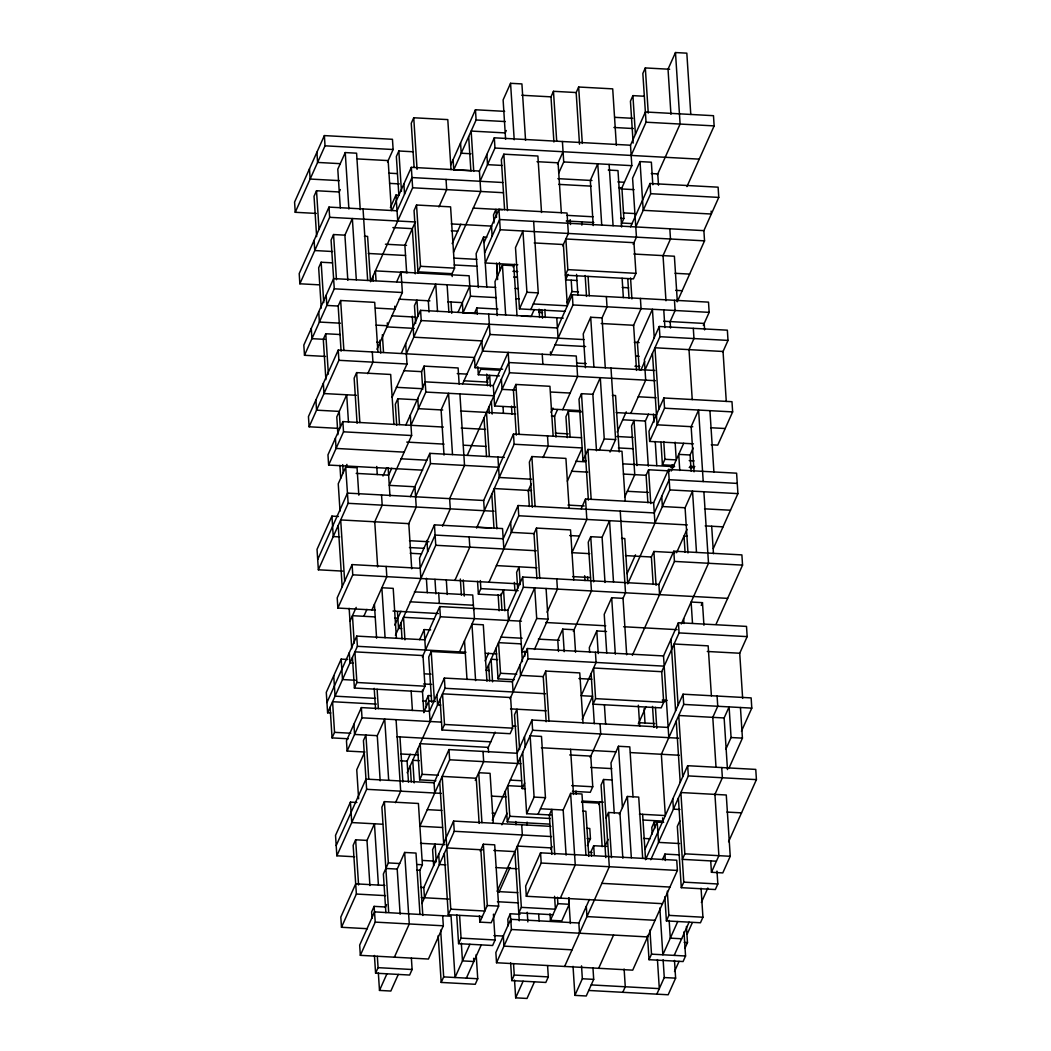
<?xml version="1.0" encoding="UTF-8"?>
<svg xmlns="http://www.w3.org/2000/svg" width="1051" height="1051" viewBox="0 0 1051 1051"><rect width="100%" height="100%" fill="white"/><g stroke="black" fill="none" stroke-linecap="round" stroke-linejoin="round"><path stroke-width="1.5" d="M387.543 161.972L393.127 149.518L392.457 139.297L324.365 135.592L294.582 202.068L295.239 212.289L316.312 213.432M295.239 212.289L325.035 145.813L324.365 135.592M339.21 191.978L316.522 190.743L314.039 196.287L316.64 236.606M360.243 209.648L356.591 153.196L345.24 152.579L337.791 169.198L340.301 207.914M502.772 182.506L411.979 177.566L397.081 210.804L328.989 207.1L299.207 273.575L299.863 283.783L319.32 284.847M339 192.464L340.301 189.574M299.863 283.783L329.646 217.307L328.989 207.1M332.497 262.855L321.146 262.238L318.663 267.782L321.264 308.101M356.315 279.829L352.348 218.542L344.899 235.161L333.548 234.544L331.078 240.088L334.271 288.815L304.488 355.291L325.56 356.434M413.437 151.791L398.841 150.989L396.358 156.533L398.868 195.236M451.024 169.605L447.792 119.604L413.739 117.765L411.256 123.295L414.081 166.846M340.353 334.533L325.771 333.745L323.288 339.289L325.889 379.608M341.102 351.205L338.172 306.051L340.655 300.507L374.708 302.36L377.94 352.361M390.381 207.533L395.964 195.066L399.209 195.236M392.076 210.279L411.322 167.345L479.414 171.05L494.312 137.812L630.495 145.222L645.393 111.984L713.484 115.689L714.141 125.897L686.947 186.592M502.654 369.216L475.091 367.719L474.421 357.498L338.238 350.101L308.455 416.577L309.112 426.785L338.291 428.374M411.322 167.345L412.636 187.774L370.543 281.707L367.6 236.396L364.355 236.225M309.112 426.785L338.895 360.309L338.238 350.101M416.538 205.011L420.505 266.297L418.022 271.841L452.075 273.694L454.558 268.15L450.59 206.863L416.538 205.011L414.055 210.555L418.048 273.115M414.817 223.114L404.885 245.264L406.658 272.682M396.7 281.786L401.048 272.091L469.14 275.782L470.467 296.211L463.018 312.83L475.985 313.54M393.915 424.473L390.683 374.471L356.631 372.619L354.148 378.163L357.077 423.317M450.629 165.165L475.446 109.764L504.638 111.353M471.61 170.801L453.769 169.828L476.116 119.985L475.446 109.764M438.924 206.968L446.688 189.627L446.031 179.419M443.377 427.061L342.862 421.596L327.965 454.833L328.635 465.054L422.66 470.165M376.928 349.3L402.375 292.52L401.048 272.091M367.771 373.722L372.947 362.161L372.29 351.954M328.635 465.054L343.519 431.816L342.862 421.596M525.566 140.374L521.913 83.922L510.563 83.305L503.114 99.924L505.61 139.363M346.948 464.384L338.251 483.762L340.025 511.18M401.324 353.281L420.571 310.347L563.244 318.111M452.153 243.582L460.837 224.191M480.071 181.271L494.968 148.033L494.312 137.812M338.422 516.475L331.932 516.12L317.034 549.358L318.361 569.787L342.679 571.113M504.979 133.398L506.28 130.508M406.33 353.806L421.228 320.568L420.571 310.347M453.533 252.174L480.741 191.479L479.414 171.05M317.704 559.566L347.487 493.103L483.67 500.499L513.466 434.037L581.558 437.728M392.102 397.252L407 364.014L405.673 343.585M541.528 212.486L537.889 156.034L503.836 154.182L501.353 159.726L504.585 209.727M318.361 569.787L348.144 503.311L345.7 467.143L357.051 467.761L358.825 495.179M417.273 399.787L397.817 398.736L395.347 404.267L396.7 425.235M422.725 389.395L421.582 371.647L424.065 366.116L458.118 367.968L459.156 384.088M486.823 237.211L483.578 237.027L476.129 253.646L478.323 287.514M484.038 242.558L498.936 209.32L567.028 213.025L568.355 233.453L562.758 245.908M553.916 142.003L550.987 96.85L553.47 91.306L576.171 92.541L578.654 87.01L612.707 88.862L616.359 145.301M382.984 476.024L386.715 467.708M405.949 424.775L425.195 381.855L493.287 385.559L508.185 352.321L509.499 372.75L494.601 405.988L515.686 407.131M458.013 312.318L469.81 286.003M484.695 252.766L499.593 219.528L703.881 230.642L718.766 197.404L718.109 187.183L650.017 183.491L630.587 226.832M391.721 468.234L388.62 475.157L356.184 473.397M410.954 425.3L425.852 392.062L424.065 366.116M498.936 209.32L500.25 229.749L485.365 262.986L517.788 264.747M737.263 483.407L669.172 479.703L654.274 512.941L518.09 505.531L503.193 538.769L435.101 535.064L420.203 568.302L352.111 564.597L337.213 597.835L337.87 608.056L375.168 610.079M410.297 415.092L411.624 435.521L389.277 485.365L415.211 486.784M374.419 522.505L382.196 505.163L381.539 494.955M337.87 608.056L352.768 574.818L352.111 564.597M474.369 313.448L476.852 307.917L497.924 309.06M517.013 315.694L513.781 265.693L502.431 265.075L494.982 281.694L497.176 315.563M349.983 621.233L356.184 607.373M557.477 164.192L563.06 151.738M513.164 267.085L514.399 264.313M410.389 496.703L429.82 453.349L504.388 457.408M462.637 383.812L489.319 324.273M558.764 173.021L563.73 161.946L562.403 141.517M347.671 659.476L341.181 659.122L326.283 692.359L327.61 712.788L330.842 712.959M415.579 496.808L430.476 463.57L429.82 453.349M475.091 367.719L489.989 334.481L488.662 314.052M363.817 616.306L366.917 609.383M326.94 702.567L356.736 636.105L424.827 639.809L439.725 606.572L507.817 610.263L522.715 577.038L658.898 584.435L673.796 551.197L741.888 554.902L742.545 565.123L715.994 624.373M408.471 524.357L416.235 507.016L414.922 486.587M371.923 609.895L386.821 576.671L386.164 566.45M499.409 375.89L478.323 374.734L480.806 369.203L500.263 370.254M327.61 712.788L357.393 646.312L356.736 636.105M487.191 380.896L489.674 375.352L490.41 386.65M519.47 308.889L526.919 292.27L522.951 230.984L515.502 247.602L519.47 308.889L564.86 311.346M348.288 738.774L332.063 737.894L334.546 732.35L332.576 701.713L376.35 704.091M354.41 688.037L356.893 682.493L354.91 651.856L423.001 655.561L424.985 686.198L422.502 691.742L354.41 688.037L352.427 657.387M503.849 548.977L502.536 528.561L434.444 524.856L419.546 558.094L420.86 578.523M530.821 309.506L538.27 292.887L533.645 221.38M467.261 455.319L508.842 362.529L654.76 370.464M534.21 309.611L531.11 316.535L521.388 316.009M394.756 625.082L400.97 611.235M644.263 96.245L632.912 95.628L630.442 101.172L633.149 143.107M669.645 69.261L645.327 67.934L642.844 73.478L646.05 122.205L631.152 155.43M742.65 698.403L739.72 653.236L747.169 636.617L746.512 626.409L678.42 622.704L663.523 655.942L527.339 648.533L512.441 681.771L444.35 678.066L429.452 711.304L361.36 707.599L346.462 740.837L347.119 751.058L364.96 752.017M442.524 526.209L450.288 508.868L449.631 498.647L464.529 465.422L459.904 393.915M542.566 312.659L539.321 312.475L540.556 309.717M395.426 635.29L435.758 545.285L434.444 524.856M347.119 751.058L362.017 717.82L361.36 707.599M553.168 436.283L549.936 386.295L515.883 384.443L513.4 389.987L516.317 435.14M567.842 269.634L565.359 275.165L633.464 278.87L635.947 273.339L633.963 242.689L565.872 238.984L567.842 269.634L635.947 273.339M568.039 274.324L565.556 279.868L576.907 280.472M690.783 114.454L686.828 53.167L675.478 52.55L668.029 69.169L670.945 114.323M364.198 753.147L356.749 769.766L358.627 798.799M566.975 302.635L571.941 291.561L571.218 280.262M703.329 325.363L709.162 312.357L708.505 302.136L572.309 294.74L557.411 327.965L421.228 320.568M621.272 189.193L631.822 165.651L630.495 145.222M419.638 639.704L424.17 629.588L430.647 629.943M380.186 780.827L377.27 735.674L384.719 719.055L388.686 780.341M572.309 294.74L572.966 304.948L550.632 354.804L550.435 351.888M356.906 802.478L350.43 802.123L335.532 835.361L336.859 855.79L354.686 856.762M652.829 184.792L651.37 162.209L640.02 161.591L632.584 178.21L636.446 237.145L633.201 244.371M476.563 528.062L514.123 444.245L513.466 434.037M454.912 580.362L469.81 547.137L469.14 536.916M336.189 845.569L365.984 779.106L434.076 782.798L448.974 749.573L517.066 753.265L531.964 720.04L668.147 727.437L683.045 694.199L751.137 697.903L751.793 708.124L741.441 731.246M422.384 656.941L440.382 616.779L439.725 606.572M336.859 855.79L366.641 789.314L363.436 740.587L365.919 735.056L368.73 778.594M621.391 223.994L623.874 218.45L621.89 187.814L618.645 187.63M465.265 653.354L431.212 651.502L428.729 657.033L431.646 702.199M378.413 885.073L374.445 823.787L366.996 840.406L355.645 839.788L353.162 845.332L356.368 894.046L341.483 927.284L367.416 928.703M605.284 367.876L602.052 317.875L590.701 317.257L583.252 333.876L585.446 367.745M551.013 412.373L552.957 408.038M657.44 174.624L680.102 124.044L675.478 52.55M569.143 508.408L565.911 458.407L531.859 456.554L529.376 462.098L532.292 507.252M635.776 226.937L650.674 193.699L650.017 183.491M426.259 707.559L425.839 701.109L428.322 695.565L431.567 695.749M554.271 416.813L557.503 409.588M423.829 712.171L428.795 701.083L435.272 701.437M422.817 915.46L419.901 870.307L422.384 864.763L418.416 803.476L384.377 801.624L381.894 807.168L388.673 912.005M601.842 318.361L607.018 306.8L606.361 296.579M504.9 610.828L503.547 589.861L501.064 595.391L478.376 594.157L480.846 588.626L480.333 580.559M562.705 409.68L577.59 376.455L576.276 356.026L482.54 351.1L481.87 340.892L413.779 337.187L413.122 326.966M528.101 490.896L531.333 483.67M542.986 457.658L548.175 446.097L547.505 435.889M408.471 782.128L407.105 761.16L410.218 754.237M488.965 582.215L518.747 515.752L518.09 505.531M459.537 651.87L474.435 618.632L473.765 608.424M581.4 411.874L568.42 411.164L565.937 416.708L567.304 437.676M407.144 772.761L445.007 688.287L444.35 678.066M395.504 802.728L400.694 791.167L396.069 719.672M599.293 450.051L604.259 438.963L600.292 377.677L592.843 394.296L581.492 393.678L579.009 399.222L582.977 460.509L586.222 460.68M435.889 780.735L419.677 779.855L422.16 774.324L420.177 743.674L488.281 747.379L488.584 752.214M442.024 729.998L444.507 724.467L442.524 693.818L510.615 697.522L512.599 728.172L510.116 733.703L442.024 729.998L440.041 699.362M536.916 578.759L534 533.606L536.483 528.062L570.535 529.914L573.767 579.902M384.377 801.624L388.345 862.91L383.379 873.998L385.875 912.702M662.721 256.339L670.485 238.997L669.829 228.79M633.293 325.994L641.071 308.652L640.401 298.431M385.454 906.987L374.103 906.369L371.62 911.9L372.041 918.351M485.155 660.843L488.584 653.197M567.33 481.187L582.215 447.949L514.123 444.245M400.129 914.225L397.199 869.072L404.648 852.453L415.999 853.07L419.966 914.357M522.715 577.038L523.372 587.246L486.14 670.341L489.385 670.512M442.668 915.592L443.325 925.8L428.427 959.038L360.335 955.333L375.233 922.108L374.103 906.369M582.977 460.509L587.943 449.434L621.995 451.286L625.227 501.274M448.974 749.573L449.631 759.781L419.848 826.257L442.537 827.492M637.523 342.508L652.421 309.27L654.287 338.304M385.244 907.46L386.532 904.569M514.254 679.708L498.043 678.828L500.526 673.284L498.542 642.647L521.243 643.882M722.838 351.967L728.015 340.406L727.358 330.185L659.266 326.48L644.368 359.718L645.695 380.147L630.797 413.385M640.795 370.254L644.683 361.583M581.177 508.71L585.525 499.015L653.617 502.72L668.515 469.482L736.606 473.186L737.92 493.615L713.314 548.53M617.187 432.079L626.251 411.847M645.025 369.939L659.923 336.701L659.266 326.48M411.388 958.21L412.11 969.508L409.627 975.039L375.588 973.187L378.071 967.656L377.335 956.357M610.027 452.048L615.61 439.581L610.986 368.086M677.225 301.782L704.538 240.85L703.881 230.642M522.4 661.618L519.825 621.102L534.723 587.864L536.706 618.514L521.808 651.738L526.669 652.014M669.934 322.066L675.11 310.505L674.453 300.284M424.459 897.751L423.803 887.543L453.598 821.067L550.869 826.362M547.059 612.221L557.424 589.099L556.754 578.891M487.848 748.338L495.1 732.14M509.998 698.915L527.996 658.754L527.339 648.533M398.29 974.422L390.841 991.04L379.49 990.423L386.939 973.804M394.388 957.185L409.273 923.947L404.648 852.453M475.262 780.42L483.683 761.633L483.013 751.412M534.447 649.465L548.057 619.131L546.073 588.481M421.871 903.532L454.255 831.288L453.598 821.067M613.508 581.965L609.541 520.679L602.092 537.297L590.741 536.68L588.258 542.224L591.463 590.951L573.334 631.415M648.309 466.184L645.38 421.031L648.493 414.107M711.264 444.783L717.741 445.138L732.639 411.9L731.982 401.692L663.89 397.987L648.992 431.225L649.649 441.433L693.424 443.824M575.554 652.303L574.096 629.72L562.745 629.115L557.779 640.19L558.501 651.475M688.786 350.114L693.975 338.553L693.305 328.332M546.165 721.761L543.249 676.594L545.732 671.063L579.771 672.916L583.016 722.904M624.833 496.834L634.765 474.671L631.559 425.944L634.042 420.413L636.959 465.567M649.649 441.433L664.547 408.195L663.89 397.987M482.33 916.577L448.291 914.725L450.774 909.181L442.182 776.4L476.234 778.252L479.151 823.406M647.876 502.706L646.102 475.288L648.585 469.758L669.671 470.901M492.275 820.266L532.621 730.248L531.964 720.04M480.228 851.139L483.342 844.216L494.693 844.833L498.647 906.12L491.198 922.739L479.847 922.121L479.44 915.671M673.77 465.448L662.419 464.831L664.902 459.287L663.759 441.551M501.879 824.799L507.055 813.238M549.45 824.115L507.291 821.829L509.774 816.285L507.791 785.649L522.386 786.437M525.434 788.762L522.189 788.592L524.672 783.048M606.519 631.493L596.784 630.955L589.335 647.574L589.65 652.421M626.685 654.786L623.033 598.347L611.682 597.73L604.233 614.336L606.742 653.052M671.024 467.564L672.325 464.673M476.169 954.558L477.732 978.744L475.249 984.288L441.197 982.435L443.68 976.891L440.658 930.122M493.431 914.16L495.1 939.975L492.617 945.506L458.578 943.653L461.061 938.123L459.602 915.539M671.287 470.993L683.702 443.286M627.079 573.636L635.5 554.849M627.736 583.844L669.829 489.911L668.515 469.482M550.974 815.011L526.656 813.697L534.105 797.078L530.138 735.792L541.488 736.409L545.456 797.696L538.007 814.315M622.928 598.584L625.516 592.803L620.235 511.088M469.928 944.271L455.03 977.509L451.063 916.222L374.563 911.887L359.678 945.125L360.335 955.333M479.847 922.121L487.296 905.502L483.342 844.216M691.124 471.111L690.087 454.991L693.187 448.068M497.097 891.34L522.347 834.98L521.69 824.772M499.015 892.181L510.024 867.614M653.17 584.422L651.397 557.004L653.88 551.473L674.952 552.616M466.381 978.126L481.266 944.888M582.188 719.423L592.541 696.301L581.19 695.683L596.088 662.445L595.431 652.237M595.589 698.639L593.106 704.17L661.197 707.875L663.68 702.331L661.696 671.694L593.605 667.989L595.589 698.639L663.68 702.331M687.998 552.931L685.081 507.764L692.53 491.145L696.498 552.432M520.022 914.304L510.287 913.766L507.817 919.31L508.224 925.76M589.401 899.459L578.851 923.001L510.76 919.297L495.862 952.534L496.519 962.742L632.715 970.152L677.396 870.438L676.739 860.23L540.542 852.821L525.658 886.059L526.315 896.267L662.498 903.676M676.568 552.708L687.039 529.336M632.36 655.351L674.453 561.418L673.796 551.197M566.108 855.159L563.178 810.006L570.627 793.387L581.978 794.004L585.946 855.291M496.519 962.742L511.417 929.504L510.76 919.297M551.433 847.921L517.381 846.068L521.349 907.355L518.866 912.885L552.918 914.738M526.315 896.267L541.212 863.029L540.542 852.821M590.163 757.495L600.712 733.953L600.055 723.732M550.816 849.3L552.051 846.528M569.708 754.96L590.78 756.103L592.764 786.752L590.281 792.296L572.453 791.324M547.571 965.619L548.307 976.904L545.824 982.449L511.771 980.596L514.254 975.052L513.532 963.767M611.656 779.947L603.55 779.5L601.067 785.044L605.77 857.616M633.03 796.881L629.799 746.88L618.448 746.263L610.999 762.881L614.231 812.883M598.728 804.527L599.963 801.755M681.298 623.966L708.505 563.27L703.881 491.763M534.473 981.831L527.024 998.45L515.673 997.833L523.122 981.214M568.814 897.83L569.222 904.28L561.773 920.899L550.435 920.282L557.871 903.663L557.464 897.212M560.354 898.119L575.252 864.881L570.627 793.387M638.285 723.955L646.05 706.614M661.591 671.931L679.077 632.912L678.42 622.704M587.338 845.608L590.439 838.685L589.782 828.477L586.537 828.293M606.65 846.41L593.684 845.713L591.201 851.244L591.516 856.092M606.099 818.006L608.582 812.476L619.932 813.093L622.849 858.247M701.227 605.429L702.475 602.657L691.124 602.039L692.478 623.007M605.034 846.331L608.135 839.407M619.302 814.472L627.381 796.474L638.719 797.092L642.687 858.378M564.623 966.447L609.304 866.733L603.55 779.5M683.045 694.199L683.702 704.42L661.355 754.276L665.322 815.563L639.389 814.144M592.974 968.089L593.697 979.374L586.248 995.993L574.897 995.376L582.346 978.757L581.518 965.856M662.38 822.421L654.274 821.974L651.791 827.518L652.211 833.968M644.907 849.418L657.217 821.961L663.707 822.316M645.577 859.639L687.669 765.706L755.761 769.411L756.418 779.619L728.579 841.759M598.663 968.299L613.561 935.062M712.565 717.833L717.754 706.272L717.084 696.051M650.766 859.731L688.326 775.914L687.669 765.706M723.916 718.45L729.105 706.889L731.076 737.526L725.899 749.087M662.445 859.626L664.928 854.082L679.511 854.883M679.813 820.857L677.33 826.388L681.298 887.675L715.35 889.527L717.833 883.983L716.992 871.082M622.783 992.315L625.266 986.771L624.123 969.022M710.712 861.005L711.448 872.291L722.786 872.908L730.235 856.289L726.28 795.003L680.877 792.533L684.845 853.819L682.362 859.363L716.401 861.216M714.601 795.108L722.379 777.766L721.709 767.558M728.829 768.491L742.426 738.144L740.443 707.507M683.991 931.803L685.554 956.003L683.071 961.547L649.032 959.694L651.502 954.15L649.938 929.964M701.056 888.2L702.935 917.221L700.452 922.765L666.4 920.912L668.883 915.368L667.319 891.182M681.298 887.675L683.781 882.144L678.394 798.077M677.75 921.53L662.853 954.768L659.831 907.998M656.822 994.154L664.271 977.548L663.128 959.799M674.203 955.385L689.101 922.147M711.448 872.291L718.884 855.672L714.93 794.385M687.131 934.247L692.307 922.686M701.372 902.454L707.848 888.003M674.519 971.492L679.051 961.376M684.884 948.37L687.472 942.589L686.434 926.47M674.479 960.417L675.622 978.153L668.173 994.772L588.731 990.462M521.808 95.26L550.987 96.85M614.888 117.344L632.715 118.316M646.05 122.205L714.141 125.897M476.116 119.985L505.295 121.561M613.915 127.473L633.372 128.537M505.189 132.912L471.15 131.06L473.751 171.379M494.968 148.033L699.257 159.135M325.035 145.813L393.127 149.518M470.94 153.748L461.218 153.223L460.561 143.002M563.73 161.946L631.822 165.651M537.022 161.67L558.094 162.813L561.326 212.814M608.253 170.039L617.988 170.577L621.64 227.016M502.115 165.441L487.519 164.652L486.863 154.431M651.278 173.546L657.755 173.901L658.491 185.199M357.353 158.911L388.161 160.593L391.392 210.594M340.274 163.667L317.586 162.432L316.916 152.211M557.897 178.657L591.949 180.509M617.883 181.915L624.373 182.27M388.923 173.152L397.028 173.599M558.659 184.372L591.082 186.132M621.128 188.93L634.095 189.64M650.674 193.699L718.766 197.404M339.315 180.627L310.137 179.051L309.48 168.83M389.579 183.373L399.301 183.899M412.636 187.774L503.429 192.714M623.401 212.933L634.751 213.55M473.292 208.098L502.47 209.688M567.12 215.363L593.066 216.782M620.629 218.28L623.874 218.45M622.442 223.048L632.176 223.587M566.266 220.999L593.828 222.497M329.646 217.307L415.579 221.984M451.247 223.929L491.776 226.123M500.25 229.749L704.538 240.85M392.877 227.594L412.334 228.658L415.263 273.812M451.247 230.773L457.737 231.115M534.197 242.939L563.389 244.528L567.343 305.815L533.304 303.962M633.858 254.04L674.387 256.234L677.317 301.401M385.428 244.213L406.514 245.356M332.589 251.517L314.761 250.545L314.091 240.337M368.257 253.462L405.555 255.485M454.19 258.126L476.891 259.361M675.044 273.299L689.64 274.088M454.19 264.97L476.891 266.205M420.505 266.297L454.558 268.15M512.914 271.329L517.788 271.592M513.676 277.044L516.921 277.214M407.827 272.629L375.404 270.869L376.035 280.551M622.205 287.449L628.695 287.803M675.714 290.352L682.191 290.707M495.744 287.409L333.614 278.594L303.831 345.07L304.488 355.291M515.2 288.473L518.445 288.644M571.941 291.561L578.431 291.915M526.919 292.27L538.27 292.887M334.271 288.815L402.375 292.52M470.467 296.211L496.4 297.63M515.857 298.681L519.102 298.865M572.966 304.948L709.162 312.357M399.13 299.18L429.925 300.862M447.765 301.834L462.361 302.622L463.018 312.83M663.667 321.225L704.196 323.432L704.617 329.883M338.172 306.051L326.835 305.434L326.165 295.213M375.47 308.074L394.926 309.139L394.729 306.209M601.198 323.511L633.622 325.271L636.538 370.425M391.681 315.799L415.999 317.126M659.923 336.701L728.015 340.406M340.458 323.196L319.386 322.053L318.716 311.832M376.127 325.14L387.477 325.757L387.293 322.828M386.715 326.874L414.278 328.385M489.989 334.481L584.014 339.591M634.279 342.324L639.139 342.587M554.836 344.859L585.643 346.528M635.894 356.105L639.139 356.289M324.904 339.368L311.937 338.672L311.28 328.451M376.784 342.192L380.028 342.363M576.565 363.055L586.3 363.593M634.935 366.234L639.796 366.497M338.895 360.309L407 364.014M509.499 372.75L655.417 380.685M403.755 370.688L421.582 371.647M457.251 373.591L466.986 374.117M463.741 380.79L488.058 382.117M515.029 390.066L502.05 389.369L501.393 379.148M550.698 392.01L570.154 393.061M612.299 395.36L615.544 395.531L619.197 451.983M638.246 396.766L656.074 397.738M396.306 387.307L422.239 388.712M425.852 392.062L493.944 395.767M664.547 408.195L732.639 411.9M356.434 395.307L324.01 393.547L323.34 383.339M551.355 409.062L580.533 410.652M616.201 412.596L656.73 414.803M442.721 410.008L418.403 408.681L417.746 398.474M460.561 410.98L515.686 413.976M551.355 415.907L554.6 416.091L555.953 437.058M622.691 419.796L645.38 421.031M692.767 426.759L657.098 424.814L652.474 353.32M710.607 427.731L725.19 428.519M461.218 428.033L485.536 429.36M555.256 433.143L568.223 433.853M616.858 436.493L633.07 437.387M604.259 438.963L615.61 439.581M343.519 431.816L411.624 435.521M618.382 447.936L632.978 448.724M690.087 454.991L678.736 454.374L679.774 470.493M406.75 442.09L444.048 444.126M463.504 445.177L486.193 446.412M664.902 459.287L676.253 459.904L675.11 442.169M689.22 460.614L694.094 460.877M689.982 466.329L694.842 466.591M575.738 461.284L585.46 461.809M622.744 463.846L674.624 466.67M689.22 467.459L694.08 467.721M404.175 452.14L336.07 448.435L335.414 438.214M400.93 458.801L426.864 460.207M430.476 463.57L498.568 467.275M571.534 471.242L587.745 472.122M623.414 474.054L646.102 475.288M531.661 479.243L499.225 477.482L497.911 457.054M669.829 489.911L737.92 493.615M627.316 491.29L648.388 492.433M531.556 490.594L494.259 488.557L496.873 528.876M685.081 507.764L662.38 506.529L661.723 496.322M704.538 508.829L730.484 510.234M567.987 505.084L584.198 505.978M348.144 503.311L494.062 511.246M518.747 515.752L687.367 524.922M705.195 525.881L723.035 526.853M687.262 536.26L684.017 536.089L685.068 552.209M476.891 527.339L491.474 528.127M534 533.606L511.298 532.371L510.641 522.15M569.668 535.537L579.39 536.063M621.548 538.362L624.793 538.532L627.605 582.083M339.736 536.903L333.259 536.549L331.932 516.12M409.456 540.7L428.913 541.751M435.758 545.285L536.286 550.75M589.782 553.654L571.954 552.681L586.839 519.444L585.525 499.015M625.45 555.598L651.397 557.004M674.453 561.418L742.545 565.123M409.456 547.545L424.039 548.333M410.218 553.26L421.556 553.877M496.4 565.596L536.943 567.803M572.611 576.592L590.439 577.564M352.768 574.818L518.143 583.804M523.372 587.246L727.66 598.361M480.846 588.626L518.143 590.649M414.383 591.858L472.74 595.024L473.686 609.619M410.179 601.803L473.41 605.245M536.706 618.514L548.057 619.131M392.995 611.051L438.398 613.521M440.382 616.779L521.454 621.194M545.771 622.507L605.757 625.779M623.585 626.738L677.094 629.654M434.286 618.973L403.492 617.292L404.95 639.875M679.077 632.912L747.169 636.617M375.168 616.924L352.466 615.689L354.24 643.107M394.624 617.975L397.869 618.159M401.771 628.551L398.526 628.367L397.449 611.708M501.025 637.103L522.111 638.246M538.322 639.126L559.395 640.282M707.297 651.475L739.72 653.236M357.393 646.312L466.027 652.224M485.483 653.275L496.821 653.893M527.996 658.754L664.179 666.15M497.583 659.608L491.106 659.266L492.564 681.836M353.189 663.115L349.944 662.931L349.287 652.724M500.526 673.284L516.737 674.164M543.249 676.594L520.547 675.373L519.89 665.152M578.917 678.539L591.884 679.248M424.525 673.836L431.015 674.19M355.474 680.26L342.495 679.55L341.181 659.122M423.566 683.965L431.672 684.398M356.893 682.493L424.985 686.198M445.007 688.287L545.522 693.752M662.261 700.097L667.122 700.36M663.115 701.319L666.36 701.49M683.702 704.42L751.793 708.124M375.588 698.376L335.059 696.169L333.732 675.74M422.607 700.925L425.839 701.109M440.803 705.076L437.558 704.906L436.901 694.685M510.523 708.873L546.192 710.804M638.601 722.681L654.812 723.561M731.076 737.526L742.426 738.144M362.017 717.82L441.459 722.129M512.796 726.018L516.041 726.188M444.507 724.467L512.599 728.172M532.621 730.248L678.539 738.183M334.546 732.35L350.771 733.23M377.27 735.674L354.568 734.439L353.911 724.218M396.726 736.725L490.764 741.835M541.383 747.747L615.965 751.807M630.561 752.595L679.196 755.249M400.628 753.961L418.456 754.933M449.631 759.781L520.968 763.657M590.688 767.453L611.761 768.596M419.218 760.648L412.741 760.293L414.199 782.877M688.326 775.914L756.418 779.619M400.628 760.806L407.105 761.16M422.16 774.324L438.372 775.204M510.274 780.105L521.624 780.722M571.691 785.609L592.764 786.752M534.105 797.078L545.456 797.696M366.641 789.314L441.223 793.374M491.487 796.106L506.07 796.894M582.28 801.046L603.353 802.189M581.518 802.176L599.346 803.135L602.157 846.686M679.918 809.506L673.428 809.152L672.771 798.944M726.937 812.068L741.52 812.857M540.49 808.771L563.178 810.006M582.635 811.057L585.88 811.241L588.796 856.394M643.383 820.043L662.839 821.094L662.629 817.875M427.284 809.638L441.88 810.426M492.144 813.159L495.389 813.343M509.774 816.285L550.304 818.493M382.551 824.234L351.743 822.552L350.43 802.123M643.58 838.422L650.07 838.777M454.255 831.288L551.539 836.57M587.207 838.514L590.439 838.685M679.616 843.533L658.543 842.39L657.217 821.961M684.845 853.819L730.235 856.289M588.823 852.295L592.068 852.466M420.505 843.309L444.823 844.636M446.806 847.894L482.475 849.839M493.825 850.456L514.898 851.599L519.273 920.807M541.212 863.029L677.396 870.438M422.778 860.467L434.129 861.084M445.847 864.868L439.357 864.513L438.701 854.305M496.111 867.6L517.184 868.757M388.345 862.91L399.682 863.528M417.523 864.5L422.384 864.763M683.781 882.144L717.833 883.983M385.862 868.454L397.199 869.072M416.656 870.123L419.901 870.307M601.855 883.352L669.947 887.057M384.889 885.428L355.711 883.838L340.813 917.076L341.483 927.284M420.558 887.359L423.803 887.543M498.384 891.603L517.841 892.654M557.871 903.663L569.222 904.28M356.368 894.046L385.559 895.636M421.228 897.58L448.79 899.078M497.425 901.719L518.498 902.875M487.296 905.502L498.647 906.12M521.349 907.355L555.401 909.207L554.56 896.306M668.883 915.368L702.935 917.221M450.774 909.181L484.813 911.033L480.859 849.747M655.049 920.295L586.957 916.59L586.3 906.382M375.233 922.108L443.325 925.8M511.417 929.504L647.6 936.914M681.652 938.766L670.302 938.149L669.159 920.413M684.227 942.419L687.472 942.589M493.878 935.574L503.6 936.099M461.061 938.123L495.1 939.975M572.059 949.828L503.968 946.123L503.311 935.915M651.502 954.15L685.554 956.003M664.271 977.548L675.622 978.153M378.071 967.656L412.11 969.508M514.254 975.052L548.307 976.904M582.346 978.757L593.697 979.374M443.68 976.891L477.732 978.744M591.214 984.918L659.305 988.623L657.44 959.589M726.28 401.482L723.049 351.481L654.957 347.776L658.924 409.062M711.133 211.106L711.317 214.023L643.225 210.318L640.02 161.591M709.937 410.665L713.905 471.952M711.685 526.236L713.458 553.654M727.476 769.568L724.139 717.964L678.736 715.495L682.703 776.781M703.224 481.555L698.6 410.048L691.151 426.667L694.067 471.833M689.009 349.628L692.241 399.63M711.396 695.841L708.164 645.853L674.111 644L678.079 705.287M712.788 717.347L716.02 767.348M702.475 602.657L703.934 625.24M670.144 321.58L670.564 328.03M663.036 255.616L665.966 300.783M663.759 309.887L664.915 327.623M683.675 618.658L683.991 623.506M645.327 67.934L648.257 113.088M660.961 442.248L662.419 464.831M670.972 639.323L675.596 710.818M676.253 721.039L680.22 782.325M632.912 95.628L635.421 134.344M653.459 414.081L653.985 422.147M655.233 441.499L656.796 465.698M653.617 502.72L654.944 523.148M658.898 584.435L659.555 594.656M663.523 655.942L668.804 737.657M648.585 469.758L650.779 503.626M653.88 551.473L656.06 585.341M637.366 341.825L639.297 369.926M630.561 277.963L631.914 298.931M627.762 278.66L629.01 298.011M655.43 707.323L656.783 728.29M664.928 854.082L665.336 860.533M652.526 706.417L653.893 727.384M664.836 896.726L666.4 920.912M622.113 278.252L623.361 297.604M654.274 821.974L654.681 828.438M609.12 164.416L613.088 225.702M644.105 708.716L645.038 723.219M638.364 705.221L639.717 726.188M642.621 814.328L645.55 859.482M601.737 225.085L597.769 163.798L590.32 180.417L593.25 225.571M647.455 935.495L649.032 959.694M627.381 796.474L631.336 857.761M578.654 87.01L582.307 143.448M611.682 597.73L615.334 654.169M576.171 92.541L579.508 144.158M588.061 276.4L589.309 295.751M590.701 317.257L593.933 367.259M618.448 746.263L622.415 807.549M581.65 221.932L581.86 225.15M585.157 275.493L586.524 296.461M592.843 394.296L596.495 450.748M602.092 537.297L605.008 582.464M576.565 274.364L577.919 295.331M587.943 449.434L591.174 499.422M604.417 704.985L605.665 724.336M570.194 219.698L570.509 224.533M581.492 393.678L588.376 500.131M590.741 536.68L593.67 581.847M596.784 630.955L598.242 653.538M608.582 812.476L611.498 857.629M587.535 576.644L587.745 579.876M553.47 91.306L556.715 141.307M584.645 575.738L584.96 580.572M591.122 673.533L594.314 723.719M568.42 411.164L570.089 436.966M593.684 845.713L594.314 855.383M556.754 317.757L558.081 338.186M544.799 309.467L545.324 317.533M576.001 790.956L576.198 794.188M542.014 310.163L542.526 318.23M562.745 629.115L564.203 651.686M570.575 749.337L573.491 794.49M542.224 354.174L542.894 364.382M539.11 309.257L539.321 312.475M578.851 923.001L579.508 933.209M539.071 309.454L539.583 317.52M568.696 897.685L570.365 923.487M573.031 966.355L574.897 995.376M510.563 83.305L514.215 139.757M531.859 456.554L535.09 506.556M536.483 528.062L539.715 578.05M545.732 671.063L548.964 721.052M554.757 854.542L551.828 809.388L549.358 814.932L551.854 854.371M528.311 490.41L529.349 506.543M503.836 154.182L507.488 210.634M515.883 384.443L519.115 434.444M550.015 913.831L550.435 920.282M502.431 265.075L505.662 315.077M511.495 406.133L512.021 414.186M496.506 217.399L495.98 209.333L493.51 214.877L494.023 222.93M499.422 262.553L499.948 270.619M520.258 584.579L519.102 566.831L516.619 572.375L517.67 588.507M524.567 651.239L524.869 656.074M496.637 263.262L497.465 276.163M496.597 263.446L497.635 279.579M538.69 914.488L539.11 920.939M491.487 225.939L492.144 236.147M524.515 736.646L525.172 746.867M503.009 406.619L503.429 413.069M514.373 582.412L514.898 590.478M522.689 752.411L526.656 813.697M527.09 822.145L527.3 825.377M519.614 749.534L517 709.215L514.517 714.759L517.723 763.486M520.206 757.942L522.189 788.592M483.578 237.027L486.81 287.028M493.287 385.559L494.601 405.988M507.817 610.263L508.474 620.484M512.441 681.771L513.098 691.978M527.234 912.255L527.865 921.924M491.342 401.167L492.183 414.068M486.705 374.103L487.506 385.73M488.86 406.698L489.28 413.148M500.92 593.986L501.971 610.106M515.739 821.527L515.949 824.759M468.667 136.604L470.861 170.472M486.495 412.386L489.319 455.937M491.789 494.101L493.97 527.97M498.121 594.682L499.172 610.815M484.012 417.93L486.521 456.633M476.852 307.917L477.272 314.367M496.072 648.178L498.043 678.828M505.308 791.18L507.291 821.829M477.811 366.681L478.323 374.734M483.67 500.499L484.34 510.72M510.287 913.766L510.812 921.832M514.53 980.097L515.673 997.833M510.628 962.861L511.771 980.596M488.623 664.797L489.661 680.93M453.112 159.621L453.769 169.828M486.941 681.232L483.302 624.793L471.952 624.176L475.604 680.614M477.535 581.256L478.376 594.157M493.3 823.327L490.068 773.326L478.717 772.708L481.949 822.71M451.996 273.352L452.206 276.571M451.01 302.005L451.733 313.29M447.109 284.768L448.882 312.186M463.241 579.929L464.292 596.062M452.508 454.584L448.554 393.297L441.105 409.916L444.021 455.07M464.503 640.795L466.999 679.498M460.351 579.022L461.389 595.142M437.531 311.569L435.758 284.151L428.309 300.77L429.044 312.055M473.62 958.289L473.83 961.507L462.479 960.89L461.323 943.154M446.307 579.981L447.253 594.498M413.739 117.765L417.076 169.369M438.701 593.171L439.357 603.392M418.009 316.285L416.958 300.152L414.475 305.696L415.631 323.432M456.699 914.633L458.578 943.653M434.956 579.364L435.902 593.881M403.873 183.964L404.53 194.185M426.995 541.475L427.652 551.683M412.268 316.272L413.109 329.173M426.759 540.45L426.969 543.669M398.841 150.989L401.456 191.321M426.364 578.234L427.31 592.751M431.212 651.502L434.444 701.49M439.699 781.944L443.667 843.23M444.323 853.438L448.291 914.725M395.964 195.066L397.751 221.012M424.17 629.588L425.484 650.017M428.322 695.565L430.109 721.512M434.076 782.798L434.733 793.019M436.244 861.846L435.088 844.111L432.605 849.642L433.656 865.774M422.397 690.126L423.855 712.709M438.175 935.666L441.197 982.435M411.716 568.788L408.8 523.634L340.695 519.93L344.662 581.216M397.817 398.736L399.498 424.538M417.707 749.218L419.677 779.855M411.151 691.124L412.412 710.476M382.367 334.678L383.523 352.427M401.009 622.836L402.047 638.955M410.258 765.837L411.296 781.957M379.884 340.222L380.725 353.123M388.147 467.866L389.974 496.125M372.921 276.413L373.236 281.248M396.437 638.364L393.205 588.363L381.855 587.745L385.086 637.747M399.971 736.896L402.888 782.062M363.042 208.952L367.666 280.446M376.744 466.473L377.27 474.54M374.747 521.782L377.664 566.936M345.24 152.579L348.893 209.031M374.406 604.364L376.6 638.233M356.631 372.619L359.862 422.62M377.112 689.272L378.36 708.624M344.899 235.161L347.828 280.328M374.209 688.352L375.562 709.32M340.655 300.507L343.887 350.509M348.472 422.2L346.699 394.782L336.78 416.945L337.923 434.68M333.548 234.544L336.478 279.711M378.334 972.687L379.49 990.423M340.301 427.534L339.25 411.401L316.561 410.166L315.891 399.958M342.692 464.621L343.217 472.687M366.996 840.406L369.913 885.559M374.432 955.451L375.588 973.187M339.907 465.33L340.734 478.231M349.155 608.332L351.757 648.651M316.522 190.743L319.018 229.446M321.146 262.238L323.747 302.57M325.771 333.745L328.372 374.064M338.212 525.474L342.179 586.76M355.645 839.788L358.575 884.942M330.093 707.244L332.063 737.894"/></g></svg>
